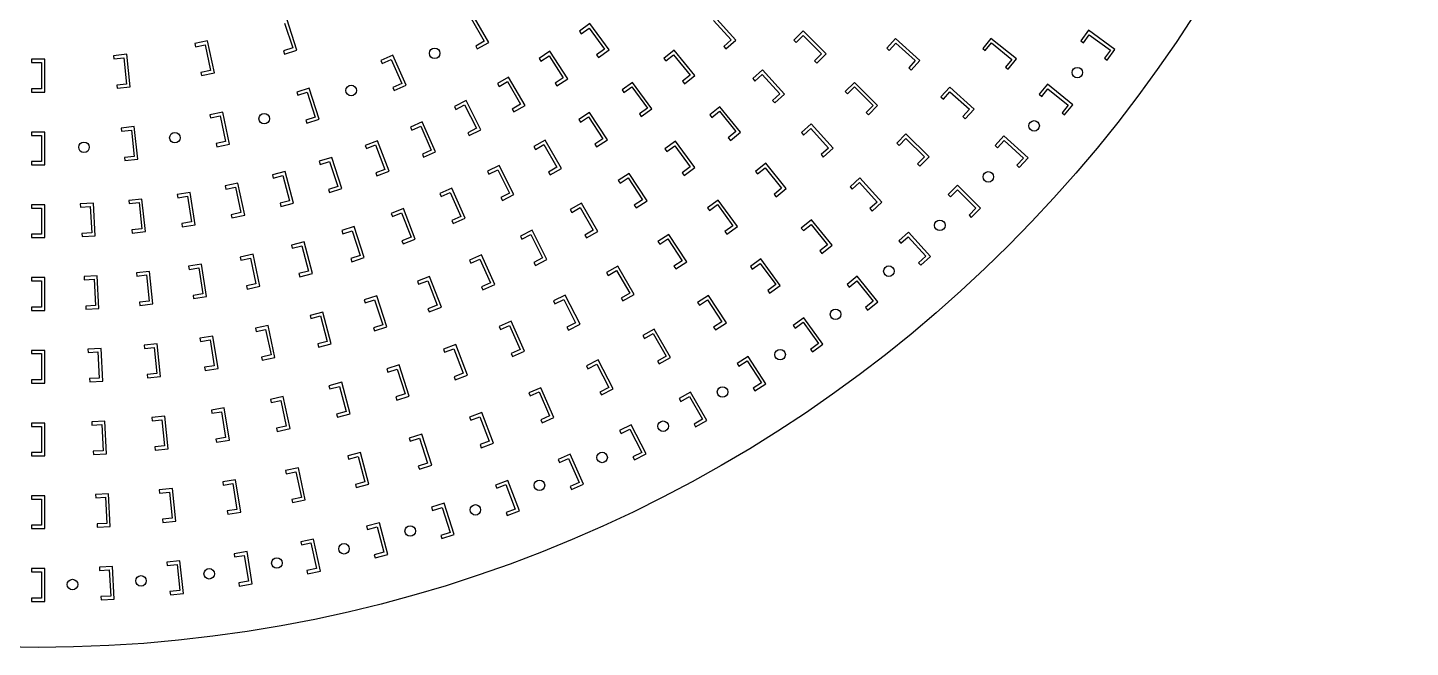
# Model space of a CAD drawing. Header units: inches. Extents: x 0.5 to 33.5, y 56.4 to 89.4.
# Drawn here: x 16.87 to 33.5, y 56.4 to 63.85 of the extents above; entities that cross this region are included whole.
import ezdxf

# ---------------------------------------------------------------- set-up
doc = ezdxf.new("R2010")
doc.units = ezdxf.units.IN
doc.layers.add('blue', color=5, linetype='CONTINUOUS')

msp = doc.modelspace()

# ---------------------------------------------------------------- linework, layer by layer
for p, q in [((22.417, 63.676), (22.22, 64.017)), ((19.963, 63.908), (20.06, 63.608)), ((20.11, 63.583), (19.988, 63.958)), ((22.205, 63.963), (22.363, 63.69)), ((23.634, 63.903), (23.507, 63.81)), ((23.865, 63.584), (23.634, 63.903)), ((25.121, 63.94), (25.331, 63.706)), ((25.387, 63.703), (25.124, 63.995)), ((19.037, 63.694), (18.883, 63.662)), ((19.119, 63.309), (19.037, 63.694)), ((22.363, 63.69), (22.261, 63.631)), ((23.507, 63.81), (23.53, 63.779)), ((23.53, 63.779), (23.625, 63.848)), ((23.625, 63.848), (23.81, 63.593)), ((25.331, 63.706), (25.244, 63.627)), ((25.27, 63.598), (25.387, 63.703)), ((26.197, 63.814), (26.086, 63.703)), ((26.086, 63.703), (26.114, 63.675)), ((26.114, 63.675), (26.197, 63.758)), ((26.476, 63.536), (26.197, 63.814)), ((26.197, 63.758), (26.42, 63.536)), ((27.31, 63.722), (27.205, 63.605)), ((27.603, 63.459), (27.31, 63.722)), ((28.457, 63.724), (28.358, 63.602)), ((28.763, 63.476), (28.457, 63.724)), ((29.629, 63.822), (29.536, 63.694)), ((29.536, 63.694), (29.568, 63.671)), ((29.568, 63.671), (29.638, 63.767)), ((29.948, 63.59), (29.629, 63.822)), ((29.638, 63.767), (29.893, 63.582)), ((18.064, 63.532), (17.907, 63.515)), ((18.105, 63.14), (18.064, 63.532)), ((18.883, 63.662), (18.891, 63.623)), ((18.891, 63.623), (19.007, 63.648)), ((19.007, 63.648), (19.072, 63.339)), ((20.06, 63.608), (19.948, 63.572)), ((19.948, 63.572), (19.96, 63.535)), ((19.96, 63.535), (20.11, 63.583)), ((21.263, 63.52), (21.119, 63.456)), ((21.423, 63.16), (21.263, 63.52)), ((22.261, 63.631), (22.28, 63.597)), ((22.28, 63.597), (22.417, 63.676)), ((23.154, 63.568), (23.022, 63.482)), ((23.369, 63.238), (23.154, 63.568)), ((23.81, 63.593), (23.715, 63.524)), ((23.715, 63.524), (23.738, 63.492)), ((23.738, 63.492), (23.865, 63.584)), ((24.646, 63.582), (24.524, 63.483)), ((24.549, 63.453), (24.641, 63.527)), ((24.641, 63.527), (24.839, 63.282)), ((24.894, 63.277), (24.646, 63.582)), ((25.244, 63.627), (25.27, 63.598)), ((26.42, 63.536), (26.336, 63.452)), ((26.364, 63.424), (26.476, 63.536)), ((27.205, 63.605), (27.234, 63.579)), ((27.234, 63.579), (27.313, 63.667)), ((27.313, 63.667), (27.547, 63.456)), ((28.358, 63.602), (28.388, 63.577)), ((28.388, 63.577), (28.462, 63.669)), ((28.462, 63.669), (28.707, 63.47)), ((29.893, 63.582), (29.823, 63.486)), ((29.855, 63.463), (29.948, 63.59)), ((17.079, 63.472), (16.921, 63.472)), ((16.921, 63.472), (16.921, 63.432)), ((16.921, 63.432), (17.039, 63.432)), ((17.039, 63.432), (17.039, 63.118)), ((17.079, 63.078), (17.079, 63.472)), ((17.907, 63.515), (17.911, 63.476)), ((17.911, 63.476), (18.029, 63.488)), ((18.029, 63.488), (18.062, 63.175)), ((21.119, 63.456), (21.135, 63.42)), ((21.135, 63.42), (21.243, 63.468)), ((21.243, 63.468), (21.371, 63.18)), ((23.022, 63.482), (23.043, 63.449)), ((23.043, 63.449), (23.143, 63.514)), ((23.143, 63.514), (23.314, 63.249)), ((24.524, 63.483), (24.549, 63.453)), ((26.336, 63.452), (26.364, 63.424)), ((27.547, 63.456), (27.468, 63.368)), ((27.468, 63.368), (27.498, 63.342)), ((27.498, 63.342), (27.603, 63.459)), ((28.707, 63.47), (28.633, 63.379)), ((28.633, 63.379), (28.663, 63.354)), ((28.663, 63.354), (28.763, 63.476)), ((29.823, 63.486), (29.855, 63.463)), ((19.072, 63.339), (18.957, 63.315)), ((18.957, 63.315), (18.965, 63.276)), ((18.965, 63.276), (19.119, 63.309)), ((22.657, 63.259), (22.521, 63.18)), ((22.541, 63.146), (22.643, 63.205)), ((22.643, 63.205), (22.8, 62.932)), ((22.854, 62.918), (22.657, 63.259)), ((23.314, 63.249), (23.215, 63.185)), ((23.215, 63.185), (23.236, 63.152)), ((23.236, 63.152), (23.369, 63.238)), ((24.148, 63.195), (24.021, 63.103)), ((24.38, 62.877), (24.148, 63.195)), ((24.839, 63.282), (24.747, 63.208)), ((24.747, 63.208), (24.772, 63.177)), ((24.772, 63.177), (24.894, 63.277)), ((25.709, 63.345), (25.592, 63.24)), ((25.592, 63.24), (25.618, 63.211)), ((25.618, 63.211), (25.706, 63.29)), ((25.706, 63.29), (25.917, 63.056)), ((25.973, 63.053), (25.709, 63.345)), ((26.816, 63.195), (26.705, 63.084)), ((27.094, 62.917), (26.816, 63.195)), ((17.039, 63.118), (16.921, 63.118)), ((16.921, 63.118), (16.921, 63.078)), ((16.921, 63.078), (17.079, 63.078)), ((18.062, 63.175), (17.944, 63.163)), ((17.944, 63.163), (17.948, 63.124)), ((17.948, 63.124), (18.105, 63.14)), ((20.259, 63.125), (20.109, 63.077)), ((20.109, 63.077), (20.121, 63.039)), ((20.121, 63.039), (20.233, 63.076)), ((20.233, 63.076), (20.331, 62.776)), ((20.38, 62.751), (20.259, 63.125)), ((21.371, 63.18), (21.263, 63.132)), ((21.263, 63.132), (21.279, 63.096)), ((21.279, 63.096), (21.423, 63.16)), ((22.521, 63.18), (22.541, 63.146)), ((24.021, 63.103), (24.044, 63.071)), ((24.044, 63.071), (24.14, 63.14)), ((24.14, 63.14), (24.325, 62.885)), ((25.917, 63.056), (25.829, 62.977)), ((25.856, 62.947), (25.973, 63.053)), ((26.705, 63.084), (26.732, 63.056)), ((26.732, 63.056), (26.816, 63.14)), ((26.816, 63.14), (27.039, 62.917)), ((27.961, 63.137), (27.855, 63.02)), ((27.855, 63.02), (27.885, 62.994)), ((27.885, 62.994), (27.964, 63.081)), ((28.253, 62.873), (27.961, 63.137)), ((27.964, 63.081), (28.198, 62.871)), ((29.137, 63.173), (29.038, 63.051)), ((29.038, 63.051), (29.068, 63.026)), ((29.068, 63.026), (29.142, 63.118)), ((29.443, 62.926), (29.137, 63.173)), ((29.142, 63.118), (29.387, 62.92)), ((22.145, 62.976), (22.005, 62.904)), ((22.005, 62.904), (22.022, 62.869)), ((22.022, 62.869), (22.128, 62.923)), ((22.128, 62.923), (22.271, 62.642)), ((22.324, 62.625), (22.145, 62.976)), ((22.8, 62.932), (22.698, 62.873)), ((22.698, 62.873), (22.718, 62.839)), ((22.718, 62.839), (22.854, 62.918)), ((24.325, 62.885), (24.229, 62.816)), ((24.252, 62.784), (24.38, 62.877)), ((25.197, 62.902), (25.075, 62.803)), ((25.445, 62.597), (25.197, 62.902)), ((25.829, 62.977), (25.856, 62.947)), ((27.039, 62.917), (26.955, 62.833)), ((26.983, 62.806), (27.094, 62.917)), ((28.198, 62.871), (28.119, 62.783)), ((28.148, 62.756), (28.253, 62.873)), ((29.387, 62.92), (29.313, 62.828)), ((29.343, 62.803), (29.443, 62.926)), ((19.219, 62.838), (19.065, 62.806)), ((19.065, 62.806), (19.073, 62.767)), ((19.073, 62.767), (19.189, 62.792)), ((19.189, 62.792), (19.254, 62.484)), ((19.301, 62.453), (19.219, 62.838)), ((20.331, 62.776), (20.218, 62.74)), ((20.218, 62.74), (20.231, 62.702)), ((20.231, 62.702), (20.38, 62.751)), ((21.618, 62.72), (21.475, 62.656)), ((21.779, 62.361), (21.618, 62.72)), ((23.631, 62.834), (23.499, 62.748)), ((23.499, 62.748), (23.52, 62.715)), ((23.52, 62.715), (23.619, 62.78)), ((23.619, 62.78), (23.791, 62.516)), ((23.845, 62.504), (23.631, 62.834)), ((24.229, 62.816), (24.252, 62.784)), ((25.075, 62.803), (25.1, 62.773)), ((25.1, 62.773), (25.191, 62.847)), ((25.191, 62.847), (25.39, 62.602)), ((26.295, 62.695), (26.178, 62.59)), ((26.558, 62.402), (26.295, 62.695)), ((26.955, 62.833), (26.983, 62.806)), ((28.119, 62.783), (28.148, 62.756)), ((29.313, 62.828), (29.343, 62.803)), ((17.079, 62.597), (16.921, 62.597)), ((16.921, 62.597), (16.921, 62.557)), ((16.921, 62.557), (17.039, 62.557)), ((17.039, 62.557), (17.039, 62.243)), ((17.079, 62.203), (17.079, 62.597)), ((18.155, 62.662), (17.999, 62.645)), ((17.999, 62.645), (18.003, 62.606)), ((18.003, 62.606), (18.12, 62.618)), ((18.12, 62.618), (18.153, 62.305)), ((18.196, 62.27), (18.155, 62.662)), ((21.475, 62.656), (21.491, 62.62)), ((21.491, 62.62), (21.599, 62.668)), ((21.599, 62.668), (21.727, 62.381)), ((22.271, 62.642), (22.165, 62.589)), ((22.165, 62.589), (22.183, 62.554)), ((22.183, 62.554), (22.324, 62.625)), ((25.39, 62.602), (25.298, 62.528)), ((25.298, 62.528), (25.323, 62.497)), ((25.323, 62.497), (25.445, 62.597)), ((26.178, 62.59), (26.204, 62.56)), ((26.204, 62.56), (26.292, 62.639)), ((26.292, 62.639), (26.502, 62.405)), ((27.435, 62.577), (27.323, 62.465)), ((27.351, 62.437), (27.435, 62.521)), ((27.713, 62.298), (27.435, 62.577)), ((27.435, 62.521), (27.657, 62.298)), ((28.611, 62.551), (28.506, 62.434)), ((28.904, 62.288), (28.611, 62.551)), ((19.254, 62.484), (19.139, 62.459)), ((19.139, 62.459), (19.147, 62.421)), ((19.147, 62.421), (19.301, 62.453)), ((21.079, 62.493), (20.932, 62.436)), ((20.932, 62.436), (20.946, 62.399)), ((20.946, 62.399), (21.057, 62.442)), ((21.057, 62.442), (21.17, 62.148)), ((21.22, 62.125), (21.079, 62.493)), ((21.727, 62.381), (21.619, 62.333)), ((21.635, 62.297), (21.779, 62.361)), ((23.095, 62.501), (22.958, 62.422)), ((22.958, 62.422), (22.978, 62.388)), ((22.978, 62.388), (23.08, 62.447)), ((23.08, 62.447), (23.238, 62.174)), ((23.292, 62.16), (23.095, 62.501)), ((23.791, 62.516), (23.692, 62.451)), ((23.692, 62.451), (23.713, 62.418)), ((23.713, 62.418), (23.845, 62.504)), ((24.663, 62.487), (24.535, 62.395)), ((24.535, 62.395), (24.558, 62.363)), ((24.558, 62.363), (24.654, 62.432)), ((24.654, 62.432), (24.839, 62.177)), ((24.894, 62.169), (24.663, 62.487)), ((26.502, 62.405), (26.415, 62.326)), ((26.441, 62.297), (26.558, 62.402)), ((27.323, 62.465), (27.351, 62.437)), ((28.506, 62.434), (28.535, 62.408)), ((28.535, 62.408), (28.614, 62.496)), ((28.614, 62.496), (28.848, 62.285)), ((17.039, 62.243), (16.921, 62.243)), ((16.921, 62.243), (16.921, 62.203)), ((16.921, 62.203), (17.079, 62.203)), ((18.153, 62.305), (18.036, 62.293)), ((18.036, 62.293), (18.04, 62.254)), ((18.04, 62.254), (18.196, 62.27)), ((20.529, 62.293), (20.379, 62.245)), ((20.379, 62.245), (20.392, 62.207)), ((20.392, 62.207), (20.504, 62.244)), ((20.504, 62.244), (20.601, 61.944)), ((20.651, 61.919), (20.529, 62.293)), ((21.619, 62.333), (21.635, 62.297)), ((22.542, 62.196), (22.402, 62.125)), ((22.721, 61.846), (22.542, 62.196)), ((25.748, 62.222), (25.625, 62.123)), ((25.996, 61.917), (25.748, 62.222)), ((26.415, 62.326), (26.441, 62.297)), ((27.657, 62.298), (27.574, 62.215)), ((27.574, 62.215), (27.602, 62.187)), ((27.602, 62.187), (27.713, 62.298)), ((28.848, 62.285), (28.769, 62.197)), ((28.769, 62.197), (28.798, 62.171)), ((28.798, 62.171), (28.904, 62.288)), ((19.969, 62.123), (19.817, 62.082)), ((19.817, 62.082), (19.827, 62.044)), ((19.827, 62.044), (19.941, 62.075)), ((19.941, 62.075), (20.023, 61.771)), ((20.071, 61.743), (19.969, 62.123)), ((21.17, 62.148), (21.059, 62.105)), ((21.059, 62.105), (21.073, 62.069)), ((21.073, 62.069), (21.22, 62.125)), ((22.402, 62.125), (22.42, 62.09)), ((22.42, 62.09), (22.525, 62.143)), ((22.525, 62.143), (22.668, 61.863)), ((23.238, 62.174), (23.136, 62.115)), ((23.136, 62.115), (23.155, 62.081)), ((23.155, 62.081), (23.292, 62.16)), ((24.107, 62.1), (23.975, 62.015)), ((23.997, 61.982), (24.096, 62.046)), ((24.096, 62.046), (24.267, 61.782)), ((24.322, 61.77), (24.107, 62.1)), ((24.839, 62.177), (24.744, 62.108)), ((24.744, 62.108), (24.767, 62.076)), ((24.767, 62.076), (24.894, 62.169)), ((25.625, 62.123), (25.65, 62.093)), ((25.65, 62.093), (25.742, 62.167)), ((25.742, 62.167), (25.94, 61.922)), ((26.88, 62.045), (26.763, 61.939)), ((27.144, 61.752), (26.88, 62.045)), ((18.826, 61.872), (18.671, 61.847)), ((18.888, 61.483), (18.826, 61.872)), ((19.401, 61.982), (19.247, 61.95)), ((19.247, 61.95), (19.255, 61.911)), ((19.255, 61.911), (19.371, 61.936)), ((19.371, 61.936), (19.436, 61.628)), ((19.483, 61.597), (19.401, 61.982)), ((20.601, 61.944), (20.489, 61.908)), ((20.489, 61.908), (20.501, 61.87)), ((20.501, 61.87), (20.651, 61.919)), ((21.974, 61.921), (21.831, 61.857)), ((21.831, 61.857), (21.847, 61.821)), ((21.847, 61.821), (21.954, 61.869)), ((21.954, 61.869), (22.083, 61.581)), ((22.135, 61.561), (21.974, 61.921)), ((22.668, 61.863), (22.563, 61.809)), ((23.975, 62.015), (23.997, 61.982)), ((25.94, 61.922), (25.848, 61.848)), ((25.873, 61.817), (25.996, 61.917)), ((26.763, 61.939), (26.789, 61.91)), ((26.789, 61.91), (26.877, 61.989)), ((26.877, 61.989), (27.088, 61.755)), ((28.053, 61.958), (27.942, 61.847)), ((27.97, 61.819), (28.053, 61.902)), ((28.332, 61.68), (28.053, 61.958)), ((28.053, 61.902), (28.276, 61.68)), ((17.079, 61.722), (16.921, 61.722)), ((16.921, 61.722), (16.921, 61.682)), ((17.079, 61.328), (17.079, 61.722)), ((17.664, 61.741), (17.506, 61.733)), ((17.506, 61.733), (17.508, 61.694)), ((17.508, 61.694), (17.626, 61.7)), ((17.626, 61.7), (17.643, 61.385)), ((17.684, 61.348), (17.664, 61.741)), ((18.247, 61.791), (18.09, 61.775)), ((18.09, 61.775), (18.094, 61.736)), ((18.094, 61.736), (18.212, 61.748)), ((18.212, 61.748), (18.245, 61.435)), ((18.288, 61.4), (18.247, 61.791)), ((18.671, 61.847), (18.677, 61.808)), ((18.677, 61.808), (18.794, 61.827)), ((18.794, 61.827), (18.843, 61.516)), ((20.023, 61.771), (19.909, 61.74)), ((19.909, 61.74), (19.919, 61.702)), ((19.919, 61.702), (20.071, 61.743)), ((22.563, 61.809), (22.581, 61.774)), ((22.581, 61.774), (22.721, 61.846)), ((23.532, 61.743), (23.396, 61.665)), ((23.416, 61.63), (23.518, 61.689)), ((23.518, 61.689), (23.675, 61.417)), ((23.729, 61.402), (23.532, 61.743)), ((24.267, 61.782), (24.168, 61.717)), ((24.168, 61.717), (24.19, 61.684)), ((24.19, 61.684), (24.322, 61.77)), ((25.177, 61.779), (25.05, 61.687)), ((25.05, 61.687), (25.073, 61.655)), ((25.073, 61.655), (25.168, 61.724)), ((25.168, 61.724), (25.353, 61.469)), ((25.408, 61.461), (25.177, 61.779)), ((25.848, 61.848), (25.873, 61.817)), ((27.088, 61.755), (27, 61.676)), ((27.027, 61.647), (27.144, 61.752)), ((27.942, 61.847), (27.97, 61.819)), ((16.921, 61.682), (17.039, 61.682)), ((17.039, 61.682), (17.039, 61.368)), ((19.436, 61.628), (19.321, 61.603)), ((19.321, 61.603), (19.329, 61.565)), ((19.329, 61.565), (19.483, 61.597)), ((21.393, 61.676), (21.246, 61.619)), ((21.246, 61.619), (21.26, 61.582)), ((21.26, 61.582), (21.37, 61.625)), ((21.37, 61.625), (21.483, 61.331)), ((21.534, 61.308), (21.393, 61.676)), ((22.083, 61.581), (21.975, 61.533)), ((21.975, 61.533), (21.991, 61.497)), ((21.991, 61.497), (22.135, 61.561)), ((23.396, 61.665), (23.416, 61.63)), ((26.298, 61.542), (26.176, 61.443)), ((26.546, 61.237), (26.298, 61.542)), ((27, 61.676), (27.027, 61.647)), ((28.276, 61.68), (28.193, 61.596)), ((28.193, 61.596), (28.22, 61.568)), ((28.22, 61.568), (28.332, 61.68)), ((17.039, 61.368), (16.921, 61.368)), ((16.921, 61.368), (16.921, 61.328)), ((17.643, 61.385), (17.525, 61.379)), ((17.525, 61.379), (17.527, 61.34)), ((18.245, 61.435), (18.127, 61.422)), ((18.127, 61.422), (18.131, 61.383)), ((18.131, 61.383), (18.288, 61.4)), ((18.843, 61.516), (18.726, 61.497)), ((18.726, 61.497), (18.732, 61.458)), ((18.732, 61.458), (18.888, 61.483)), ((20.8, 61.461), (20.65, 61.412)), ((20.65, 61.412), (20.662, 61.375)), ((20.662, 61.375), (20.774, 61.411)), ((20.774, 61.411), (20.872, 61.112)), ((20.921, 61.087), (20.8, 61.461)), ((22.939, 61.417), (22.799, 61.345)), ((22.817, 61.31), (22.922, 61.364)), ((22.922, 61.364), (23.065, 61.083)), ((23.118, 61.066), (22.939, 61.417)), ((23.675, 61.417), (23.573, 61.358)), ((23.573, 61.358), (23.593, 61.324)), ((23.593, 61.324), (23.729, 61.402)), ((24.584, 61.367), (24.452, 61.281)), ((24.798, 61.036), (24.584, 61.367)), ((25.353, 61.469), (25.258, 61.4)), ((25.258, 61.4), (25.281, 61.368)), ((25.281, 61.368), (25.408, 61.461)), ((26.176, 61.443), (26.201, 61.413)), ((26.201, 61.413), (26.293, 61.487)), ((26.293, 61.487), (26.491, 61.242)), ((27.466, 61.394), (27.349, 61.289)), ((27.729, 61.102), (27.466, 61.394)), ((16.921, 61.328), (17.079, 61.328)), ((17.527, 61.34), (17.684, 61.348)), ((20.196, 61.278), (20.044, 61.237)), ((20.044, 61.237), (20.054, 61.199)), ((20.054, 61.199), (20.168, 61.23)), ((20.168, 61.23), (20.249, 60.925)), ((20.298, 60.898), (20.196, 61.278)), ((21.483, 61.331), (21.373, 61.288)), ((21.373, 61.288), (21.387, 61.252)), ((21.387, 61.252), (21.534, 61.308)), ((22.799, 61.345), (22.817, 61.31)), ((24.452, 61.281), (24.473, 61.248)), ((24.473, 61.248), (24.572, 61.312)), ((24.572, 61.312), (24.744, 61.048)), ((26.491, 61.242), (26.399, 61.168)), ((26.424, 61.137), (26.546, 61.237)), ((27.349, 61.289), (27.375, 61.26)), ((27.375, 61.26), (27.463, 61.339)), ((27.463, 61.339), (27.673, 61.105)), ((19.583, 61.127), (19.429, 61.094)), ((19.429, 61.094), (19.437, 61.055)), ((19.437, 61.055), (19.553, 61.08)), ((19.553, 61.08), (19.618, 60.772)), ((19.665, 60.742), (19.583, 61.127)), ((20.872, 61.112), (20.759, 61.075)), ((20.759, 61.075), (20.771, 61.038)), ((20.771, 61.038), (20.921, 61.087)), ((22.33, 61.122), (22.186, 61.058)), ((22.186, 61.058), (22.202, 61.022)), ((22.202, 61.022), (22.31, 61.07)), ((22.31, 61.07), (22.438, 60.782)), ((22.49, 60.762), (22.33, 61.122)), ((23.065, 61.083), (22.96, 61.029)), ((22.96, 61.029), (22.978, 60.994)), ((22.978, 60.994), (23.118, 61.066)), ((24.744, 61.048), (24.645, 60.984)), ((24.666, 60.951), (24.798, 61.036)), ((25.691, 61.071), (25.564, 60.979)), ((25.923, 60.753), (25.691, 61.071)), ((26.399, 61.168), (26.424, 61.137)), ((27.673, 61.105), (27.586, 61.026)), ((27.586, 61.026), (27.612, 60.996)), ((27.612, 60.996), (27.729, 61.102)), ((17.709, 60.867), (17.552, 60.859)), ((17.552, 60.859), (17.554, 60.82)), ((17.73, 60.474), (17.709, 60.867)), ((18.338, 60.921), (18.182, 60.905)), ((18.182, 60.905), (18.186, 60.865)), ((18.186, 60.865), (18.303, 60.878)), ((18.303, 60.878), (18.336, 60.565)), ((18.379, 60.53), (18.338, 60.921)), ((18.963, 61.008), (18.808, 60.983)), ((18.808, 60.983), (18.814, 60.944)), ((18.814, 60.944), (18.931, 60.963)), ((18.931, 60.963), (18.98, 60.651)), ((19.025, 60.619), (18.963, 61.008)), ((20.249, 60.925), (20.135, 60.895)), ((20.135, 60.895), (20.145, 60.857)), ((20.145, 60.857), (20.298, 60.898)), ((21.707, 60.859), (21.56, 60.802)), ((21.848, 60.491), (21.707, 60.859)), ((23.97, 60.985), (23.833, 60.907)), ((23.833, 60.907), (23.853, 60.873)), ((23.853, 60.873), (23.955, 60.932)), ((23.955, 60.932), (24.113, 60.659)), ((24.167, 60.645), (23.97, 60.985)), ((24.645, 60.984), (24.666, 60.951)), ((25.564, 60.979), (25.587, 60.947)), ((25.587, 60.947), (25.683, 61.016)), ((25.683, 61.016), (25.868, 60.762)), ((26.849, 60.862), (26.727, 60.763)), ((27.097, 60.557), (26.849, 60.862)), ((17.079, 60.847), (16.921, 60.847)), ((16.921, 60.847), (16.921, 60.807)), ((16.921, 60.807), (17.039, 60.807)), ((17.039, 60.807), (17.039, 60.493)), ((17.079, 60.453), (17.079, 60.847)), ((17.554, 60.82), (17.672, 60.826)), ((17.672, 60.826), (17.689, 60.512)), ((19.618, 60.772), (19.503, 60.747)), ((19.503, 60.747), (19.511, 60.709)), ((19.511, 60.709), (19.665, 60.742)), ((21.56, 60.802), (21.574, 60.766)), ((21.574, 60.766), (21.684, 60.808)), ((21.684, 60.808), (21.797, 60.514)), ((22.438, 60.782), (22.331, 60.734)), ((22.331, 60.734), (22.347, 60.698)), ((22.347, 60.698), (22.49, 60.762)), ((25.868, 60.762), (25.772, 60.692)), ((25.772, 60.692), (25.795, 60.66)), ((25.795, 60.66), (25.923, 60.753)), ((26.727, 60.763), (26.751, 60.733)), ((26.751, 60.733), (26.843, 60.807)), ((26.843, 60.807), (27.041, 60.562)), ((18.336, 60.565), (18.219, 60.552)), ((18.219, 60.552), (18.223, 60.513)), ((18.223, 60.513), (18.379, 60.53)), ((18.98, 60.651), (18.863, 60.633)), ((18.863, 60.633), (18.869, 60.594)), ((18.869, 60.594), (19.025, 60.619)), ((21.07, 60.629), (20.92, 60.58)), ((20.92, 60.58), (20.932, 60.543)), ((20.932, 60.543), (21.045, 60.579)), ((21.045, 60.579), (21.142, 60.28)), ((21.192, 60.254), (21.07, 60.629)), ((23.337, 60.637), (23.196, 60.566)), ((23.196, 60.566), (23.214, 60.53)), ((23.214, 60.53), (23.319, 60.584)), ((23.319, 60.584), (23.462, 60.303)), ((23.515, 60.286), (23.337, 60.637)), ((24.113, 60.659), (24.011, 60.6)), ((24.011, 60.6), (24.03, 60.566)), ((24.03, 60.566), (24.167, 60.645)), ((25.06, 60.633), (24.928, 60.547)), ((24.928, 60.547), (24.95, 60.514)), ((24.95, 60.514), (25.049, 60.578)), ((25.049, 60.578), (25.22, 60.314)), ((25.275, 60.303), (25.06, 60.633)), ((27.041, 60.562), (26.95, 60.488)), ((26.974, 60.457), (27.097, 60.557)), ((17.039, 60.493), (16.921, 60.493)), ((16.921, 60.493), (16.921, 60.453)), ((16.921, 60.453), (17.079, 60.453)), ((17.689, 60.512), (17.571, 60.505)), ((17.571, 60.505), (17.573, 60.466)), ((17.573, 60.466), (17.73, 60.474)), ((20.422, 60.433), (20.27, 60.392)), ((20.27, 60.392), (20.28, 60.354)), ((20.28, 60.354), (20.394, 60.385)), ((20.394, 60.385), (20.476, 60.08)), ((20.524, 60.052), (20.422, 60.433)), ((21.797, 60.514), (21.687, 60.472)), ((21.687, 60.472), (21.701, 60.435)), ((21.701, 60.435), (21.848, 60.491)), ((26.206, 60.364), (26.078, 60.271)), ((26.437, 60.045), (26.206, 60.364)), ((26.95, 60.488), (26.974, 60.457)), ((19.765, 60.271), (19.611, 60.238)), ((19.611, 60.238), (19.619, 60.199)), ((19.619, 60.199), (19.735, 60.224)), ((19.735, 60.224), (19.8, 59.916)), ((19.847, 59.886), (19.765, 60.271)), ((21.142, 60.28), (21.03, 60.243)), ((21.03, 60.243), (21.042, 60.206)), ((21.042, 60.206), (21.192, 60.254)), ((22.686, 60.322), (22.542, 60.258)), ((22.542, 60.258), (22.558, 60.222)), ((22.558, 60.222), (22.666, 60.27)), ((22.666, 60.27), (22.794, 59.983)), ((22.846, 59.963), (22.686, 60.322)), ((23.462, 60.303), (23.357, 60.25)), ((23.357, 60.25), (23.375, 60.215)), ((23.375, 60.215), (23.515, 60.286)), ((24.407, 60.228), (24.271, 60.149)), ((24.604, 59.887), (24.407, 60.228)), ((25.22, 60.314), (25.121, 60.25)), ((25.121, 60.25), (25.143, 60.217)), ((25.143, 60.217), (25.275, 60.303)), ((26.078, 60.271), (26.101, 60.239)), ((26.101, 60.239), (26.197, 60.309)), ((26.197, 60.309), (26.382, 60.054)), ((18.43, 60.051), (18.273, 60.034)), ((18.273, 60.034), (18.277, 59.995)), ((18.471, 59.659), (18.43, 60.051)), ((19.1, 60.143), (18.945, 60.119)), ((18.945, 60.119), (18.951, 60.08)), ((18.951, 60.08), (19.067, 60.098)), ((19.067, 60.098), (19.117, 59.787)), ((19.162, 59.754), (19.1, 60.143)), ((20.476, 60.08), (20.362, 60.05)), ((20.362, 60.05), (20.372, 60.012)), ((20.372, 60.012), (20.524, 60.052)), ((22.02, 60.042), (21.873, 59.985)), ((22.161, 59.674), (22.02, 60.042)), ((24.271, 60.149), (24.291, 60.115)), ((24.291, 60.115), (24.393, 60.174)), ((24.393, 60.174), (24.55, 59.901)), ((26.382, 60.054), (26.286, 59.984)), ((26.31, 59.952), (26.437, 60.045)), ((17.079, 59.972), (16.921, 59.972)), ((16.921, 59.972), (16.921, 59.932)), ((16.921, 59.932), (17.039, 59.932)), ((17.039, 59.932), (17.039, 59.618)), ((17.079, 59.578), (17.079, 59.972)), ((17.755, 59.994), (17.598, 59.985)), ((17.598, 59.985), (17.6, 59.946)), ((17.6, 59.946), (17.718, 59.952)), ((17.718, 59.952), (17.734, 59.638)), ((17.776, 59.601), (17.755, 59.994)), ((18.277, 59.995), (18.395, 60.008)), ((18.395, 60.008), (18.428, 59.694)), ((19.8, 59.916), (19.685, 59.891)), ((19.685, 59.891), (19.693, 59.853)), ((19.693, 59.853), (19.847, 59.886)), ((21.873, 59.985), (21.887, 59.949)), ((21.887, 59.949), (21.997, 59.991)), ((21.997, 59.991), (22.11, 59.697)), ((22.794, 59.983), (22.686, 59.934)), ((22.686, 59.934), (22.702, 59.899)), ((22.702, 59.899), (22.846, 59.963)), ((24.55, 59.901), (24.448, 59.842)), ((24.468, 59.808), (24.604, 59.887)), ((25.537, 59.899), (25.405, 59.813)), ((25.751, 59.569), (25.537, 59.899)), ((26.286, 59.984), (26.31, 59.952)), ((18.428, 59.694), (18.31, 59.682)), ((19.117, 59.787), (19, 59.769)), ((19, 59.769), (19.006, 59.73)), ((19.006, 59.73), (19.162, 59.754)), ((21.34, 59.797), (21.191, 59.748)), ((21.191, 59.748), (21.203, 59.711)), ((21.203, 59.711), (21.315, 59.747)), ((21.315, 59.747), (21.412, 59.448)), ((21.462, 59.422), (21.34, 59.797)), ((22.11, 59.697), (22, 59.655)), ((23.734, 59.857), (23.594, 59.786)), ((23.594, 59.786), (23.611, 59.751)), ((23.611, 59.751), (23.717, 59.804)), ((23.717, 59.804), (23.86, 59.524)), ((23.913, 59.507), (23.734, 59.857)), ((24.448, 59.842), (24.468, 59.808)), ((25.405, 59.813), (25.426, 59.78)), ((25.426, 59.78), (25.525, 59.844)), ((25.525, 59.844), (25.697, 59.58)), ((17.039, 59.618), (16.921, 59.618)), ((16.921, 59.618), (16.921, 59.578)), ((16.921, 59.578), (17.079, 59.578)), ((17.734, 59.638), (17.617, 59.632)), ((17.617, 59.632), (17.619, 59.592)), ((17.619, 59.592), (17.776, 59.601)), ((18.31, 59.682), (18.314, 59.643)), ((18.314, 59.643), (18.471, 59.659)), ((20.649, 59.588), (20.496, 59.547)), ((20.496, 59.547), (20.507, 59.509)), ((20.507, 59.509), (20.621, 59.539)), ((20.621, 59.539), (20.702, 59.235)), ((20.75, 59.207), (20.649, 59.588)), ((22, 59.655), (22.014, 59.618)), ((22.014, 59.618), (22.161, 59.674)), ((25.697, 59.58), (25.598, 59.516)), ((25.619, 59.483), (25.751, 59.569)), ((19.947, 59.415), (19.793, 59.382)), ((19.793, 59.382), (19.801, 59.344)), ((19.801, 59.344), (19.917, 59.368)), ((19.917, 59.368), (19.982, 59.06)), ((20.029, 59.03), (19.947, 59.415)), ((21.412, 59.448), (21.3, 59.411)), ((21.3, 59.411), (21.312, 59.374)), ((21.312, 59.374), (21.462, 59.422)), ((23.042, 59.523), (22.898, 59.459)), ((22.898, 59.459), (22.914, 59.423)), ((22.914, 59.423), (23.022, 59.471)), ((23.022, 59.471), (23.15, 59.183)), ((23.202, 59.163), (23.042, 59.523)), ((23.86, 59.524), (23.754, 59.47)), ((23.754, 59.47), (23.772, 59.435)), ((23.772, 59.435), (23.913, 59.507)), ((24.845, 59.47), (24.708, 59.391)), ((24.708, 59.391), (24.728, 59.357)), ((24.728, 59.357), (24.83, 59.416)), ((24.83, 59.416), (24.988, 59.143)), ((25.042, 59.129), (24.845, 59.47)), ((25.598, 59.516), (25.619, 59.483)), ((19.237, 59.279), (19.082, 59.254)), ((19.082, 59.254), (19.088, 59.216)), ((19.088, 59.216), (19.204, 59.234)), ((19.204, 59.234), (19.254, 58.923)), ((19.299, 58.89), (19.237, 59.279)), ((20.702, 59.235), (20.588, 59.205)), ((20.588, 59.205), (20.598, 59.167)), ((20.598, 59.167), (20.75, 59.207)), ((22.334, 59.225), (22.187, 59.169)), ((22.475, 58.857), (22.334, 59.225)), ((17.079, 59.097), (16.921, 59.097)), ((16.921, 59.097), (16.921, 59.057)), ((16.921, 59.057), (17.039, 59.057)), ((17.039, 59.057), (17.039, 58.743)), ((17.079, 58.703), (17.079, 59.097)), ((17.801, 59.12), (17.644, 59.112)), ((17.644, 59.112), (17.646, 59.072)), ((17.646, 59.072), (17.764, 59.079)), ((17.764, 59.079), (17.78, 58.764)), ((17.822, 58.727), (17.801, 59.12)), ((18.521, 59.181), (18.365, 59.164)), ((18.365, 59.164), (18.369, 59.125)), ((18.369, 59.125), (18.486, 59.137)), ((18.486, 59.137), (18.519, 58.824)), ((18.562, 58.789), (18.521, 59.181)), ((19.982, 59.06), (19.866, 59.036)), ((19.866, 59.036), (19.875, 58.997)), ((19.875, 58.997), (20.029, 59.03)), ((22.187, 59.169), (22.201, 59.132)), ((22.201, 59.132), (22.311, 59.174)), ((22.311, 59.174), (22.424, 58.88)), ((23.15, 59.183), (23.042, 59.135)), ((23.042, 59.135), (23.058, 59.099)), ((23.058, 59.099), (23.202, 59.163)), ((24.131, 59.078), (23.991, 59.006)), ((24.31, 58.727), (24.131, 59.078)), ((24.988, 59.143), (24.886, 59.084)), ((24.886, 59.084), (24.905, 59.05)), ((24.905, 59.05), (25.042, 59.129)), ((19.254, 58.923), (19.137, 58.905)), ((19.137, 58.905), (19.143, 58.866)), ((19.143, 58.866), (19.299, 58.89)), ((21.611, 58.965), (21.461, 58.916)), ((21.461, 58.916), (21.473, 58.878)), ((21.473, 58.878), (21.585, 58.915)), ((21.585, 58.915), (21.683, 58.615)), ((21.732, 58.59), (21.611, 58.965)), ((22.424, 58.88), (22.314, 58.838)), ((23.991, 59.006), (24.009, 58.971)), ((24.009, 58.971), (24.114, 59.025)), ((24.114, 59.025), (24.257, 58.744)), ((17.039, 58.743), (16.921, 58.743)), ((16.921, 58.743), (16.921, 58.703)), ((16.921, 58.703), (17.079, 58.703)), ((17.78, 58.764), (17.662, 58.758)), ((17.662, 58.758), (17.664, 58.718)), ((17.664, 58.718), (17.822, 58.727)), ((18.519, 58.824), (18.402, 58.812)), ((18.402, 58.812), (18.406, 58.773)), ((18.406, 58.773), (18.562, 58.789)), ((20.875, 58.742), (20.723, 58.702)), ((20.723, 58.702), (20.733, 58.664)), ((20.733, 58.664), (20.847, 58.694)), ((20.847, 58.694), (20.929, 58.39)), ((20.977, 58.362), (20.875, 58.742)), ((22.314, 58.838), (22.328, 58.801)), ((22.328, 58.801), (22.475, 58.857)), ((23.398, 58.724), (23.254, 58.659)), ((23.558, 58.364), (23.398, 58.724)), ((24.257, 58.744), (24.152, 58.691)), ((24.17, 58.656), (24.31, 58.727)), ((20.129, 58.559), (19.975, 58.526)), ((20.211, 58.174), (20.129, 58.559)), ((21.683, 58.615), (21.57, 58.579)), ((21.57, 58.579), (21.583, 58.541)), ((21.583, 58.541), (21.732, 58.59)), ((23.254, 58.659), (23.27, 58.623)), ((23.27, 58.623), (23.378, 58.672)), ((23.378, 58.672), (23.506, 58.384)), ((24.152, 58.691), (24.17, 58.656)), ((19.374, 58.415), (19.218, 58.39)), ((19.218, 58.39), (19.225, 58.351)), ((19.225, 58.351), (19.341, 58.37)), ((19.341, 58.37), (19.39, 58.059)), ((19.436, 58.026), (19.374, 58.415)), ((19.975, 58.526), (19.983, 58.488)), ((19.983, 58.488), (20.098, 58.512)), ((20.098, 58.512), (20.164, 58.204)), ((20.929, 58.39), (20.815, 58.359)), ((20.825, 58.321), (20.977, 58.362)), ((22.647, 58.408), (22.5, 58.352)), ((22.788, 58.041), (22.647, 58.408)), ((23.506, 58.384), (23.398, 58.336)), ((23.414, 58.3), (23.558, 58.364)), ((17.079, 58.222), (16.921, 58.222)), ((16.921, 58.222), (16.921, 58.182)), ((17.079, 57.828), (17.079, 58.222)), ((17.847, 58.246), (17.69, 58.238)), ((17.69, 58.238), (17.692, 58.199)), ((17.692, 58.199), (17.81, 58.205)), ((17.81, 58.205), (17.826, 57.89)), ((17.867, 57.853), (17.847, 58.246)), ((18.613, 58.31), (18.456, 58.294)), ((18.456, 58.294), (18.46, 58.255)), ((18.46, 58.255), (18.578, 58.267)), ((18.578, 58.267), (18.61, 57.954)), ((18.654, 57.919), (18.613, 58.31)), ((20.164, 58.204), (20.048, 58.18)), ((20.815, 58.359), (20.825, 58.321)), ((22.5, 58.352), (22.514, 58.315)), ((22.514, 58.315), (22.625, 58.357)), ((22.625, 58.357), (22.737, 58.063)), ((23.398, 58.336), (23.414, 58.3)), ((16.921, 58.182), (17.039, 58.182)), ((17.039, 58.182), (17.039, 57.868)), ((19.39, 58.059), (19.274, 58.04)), ((19.274, 58.04), (19.28, 58.001)), ((20.048, 58.18), (20.057, 58.141)), ((20.057, 58.141), (20.211, 58.174)), ((21.881, 58.132), (21.731, 58.084)), ((21.731, 58.084), (21.743, 58.046)), ((21.743, 58.046), (21.856, 58.083)), ((21.856, 58.083), (21.953, 57.783)), ((22.003, 57.758), (21.881, 58.132)), ((22.737, 58.063), (22.627, 58.021)), ((22.641, 57.984), (22.788, 58.041)), ((17.039, 57.868), (16.921, 57.868)), ((16.921, 57.868), (16.921, 57.828)), ((17.826, 57.89), (17.708, 57.884)), ((17.708, 57.884), (17.71, 57.845)), ((18.61, 57.954), (18.493, 57.942)), ((18.493, 57.942), (18.497, 57.902)), ((18.497, 57.902), (18.654, 57.919)), ((19.28, 58.001), (19.436, 58.026)), ((21.102, 57.897), (20.949, 57.856)), ((21.203, 57.517), (21.102, 57.897)), ((22.627, 58.021), (22.641, 57.984)), ((16.921, 57.828), (17.079, 57.828)), ((17.71, 57.845), (17.867, 57.853)), ((20.311, 57.703), (20.157, 57.67)), ((20.393, 57.318), (20.311, 57.703)), ((20.949, 57.856), (20.96, 57.818)), ((20.96, 57.818), (21.074, 57.849)), ((21.074, 57.849), (21.155, 57.545)), ((21.953, 57.783), (21.841, 57.747)), ((21.841, 57.747), (21.853, 57.709)), ((21.853, 57.709), (22.003, 57.758)), ((19.511, 57.551), (19.355, 57.526)), ((19.572, 57.162), (19.511, 57.551)), ((20.157, 57.67), (20.165, 57.632)), ((20.165, 57.632), (20.28, 57.656)), ((20.28, 57.656), (20.346, 57.348)), ((21.155, 57.545), (21.041, 57.514)), ((17.893, 57.372), (17.735, 57.364)), ((17.735, 57.364), (17.737, 57.325)), ((17.913, 56.979), (17.893, 57.372)), ((18.704, 57.44), (18.547, 57.424)), ((18.547, 57.424), (18.552, 57.385)), ((18.552, 57.385), (18.669, 57.397)), ((18.669, 57.397), (18.702, 57.084)), ((18.745, 57.049), (18.704, 57.44)), ((19.355, 57.526), (19.361, 57.487)), ((19.361, 57.487), (19.478, 57.506)), ((19.478, 57.506), (19.527, 57.195)), ((21.041, 57.514), (21.051, 57.476)), ((21.051, 57.476), (21.203, 57.517)), ((17.079, 57.347), (16.921, 57.347)), ((16.921, 57.347), (16.921, 57.307)), ((16.921, 57.307), (17.039, 57.307)), ((17.039, 57.307), (17.039, 56.993)), ((17.079, 56.953), (17.079, 57.347)), ((17.737, 57.325), (17.855, 57.331)), ((17.855, 57.331), (17.872, 57.016)), ((20.346, 57.348), (20.23, 57.324)), ((20.23, 57.324), (20.239, 57.285)), ((20.239, 57.285), (20.393, 57.318)), ((18.702, 57.084), (18.584, 57.071)), ((18.584, 57.071), (18.589, 57.032)), ((18.589, 57.032), (18.745, 57.049)), ((19.527, 57.195), (19.411, 57.176)), ((19.411, 57.176), (19.417, 57.137)), ((19.417, 57.137), (19.572, 57.162)), ((17.039, 56.993), (16.921, 56.993)), ((16.921, 56.993), (16.921, 56.953)), ((16.921, 56.953), (17.079, 56.953)), ((17.872, 57.016), (17.754, 57.01)), ((17.754, 57.01), (17.756, 56.971)), ((17.756, 56.971), (17.913, 56.979))]:
    msp.add_line(p, q)
for centre in [(21.767, 63.544), (29.495, 63.312), (20.763, 63.097), (19.718, 62.758), (28.976, 62.671), (18.643, 62.529), (17.55, 62.414), (28.425, 62.058), (27.842, 61.475), (27.229, 60.924), (26.588, 60.405), (25.921, 59.92), (25.229, 59.471), (24.515, 59.059), (23.781, 58.684), (23.027, 58.349), (22.257, 58.053), (21.473, 57.799), (20.677, 57.585), (19.87, 57.414), (17.412, 57.155), (18.236, 57.199), (19.056, 57.285)]:
    msp.add_circle(centre, 0.0633)
at = {"layer": 'blue'}
msp.add_circle((17, 72.9), 16.5, dxfattribs=at)

doc.saveas('drawing.dxf')
